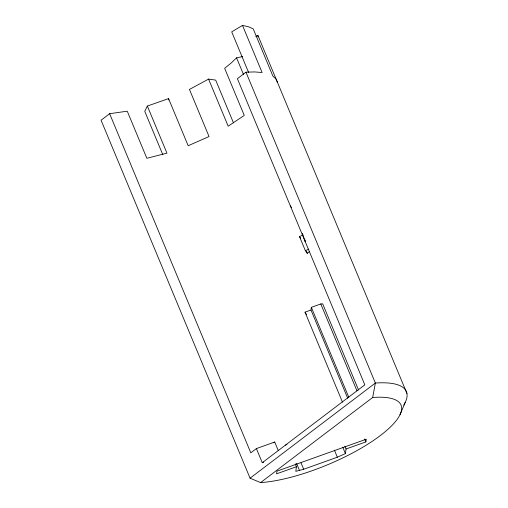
<?xml version="1.0" encoding="UTF-8"?>
<svg xmlns="http://www.w3.org/2000/svg" width="508" height="508" viewBox="0 0 508 508"><rect width="100%" height="100%" fill="white"/><g stroke="black" fill="none" stroke-linecap="round" stroke-linejoin="round"><path stroke-width="0.76" d="M257.905 36.881L257.931 35.465L255.778 36.316M347.707 398.221L310.991 310.02L311.353 307.34L320.796 303.962L322.682 303.828L358.527 389.941M295.218 463.842L296.424 466.744L295.802 471.341L303.682 469.246L337.337 457.213L345.421 453.593L346.043 449.002L344.869 446.17M346.043 449.002L365.893 441.903L366.255 439.223L276.936 471.157L276.574 473.837L296.424 466.744M233.489 122.873L215.69 80.124L208.578 79.096L189.446 89.433L209.055 136.538L188.17 145.726L168.567 98.622L147.352 106.045L166.954 153.149L146.856 158.293L127.248 111.189L109.633 113.709L101.06 120.218L250.069 478.187L260.585 482.6A90.799 26.848 -22.6 0 0 380.384 435.515A90.799 26.848 -22.6 0 0 372.688 397.472L375.361 383.045L245.961 72.174L237.388 78.689L364.827 384.842L262.274 462.718L256.394 448.589L274.739 442.03L278.263 450.507M399.999 414.725L405.181 402.495M147.352 106.045L144.755 111.341L162.852 154.819M242.729 56.591L236.569 57.842L231.184 62.998L224.65 68.326L244.259 115.424L228.187 126.2L208.578 79.096M302.933 234.982L299.498 236.576L305.378 250.704L307.257 253.321L309.613 251.403M256.394 448.589L250.8 452.838L109.633 113.709M250.069 478.187L375.361 383.045A101.473 30.004 -22.6 0 1 403.746 405.086M260.585 482.6L372.688 397.472M273.444 442.855L274.739 442.03M277.533 82.569L275.996 78.956L272.872 76.048L253.263 28.943L248.602 26.778L242.494 25.4L231.712 31.864L248.602 72.447M305.378 250.704L308.813 249.111M285.502 445.084L286.982 444.532M342.455 402.12L305.01 312.16L310.991 310.02M262.274 462.718L263.677 462.216M245.961 72.174L254.641 71.933L262.096 72.504L242.494 25.4M290.322 205.861L291.522 207.531M299.498 236.576L300.622 238.144M305.01 312.16L306.61 314.604M257.931 35.465L406.94 393.433M236.569 57.842L243.503 74.511M306.375 251.206L307.257 253.321M320.796 303.962L356.946 390.804M311.353 307.34L348.805 397.3M364.687 439.001L365.893 441.903M342.779 447.237L345.421 453.593M334.397 450.145L337.337 457.213M301.041 462.89L303.682 469.246M296.551 463.391L299.491 470.459M302.311 233.363L305.111 241.376L305.022 239.814M168.567 98.622L168.821 100"/></g></svg>
